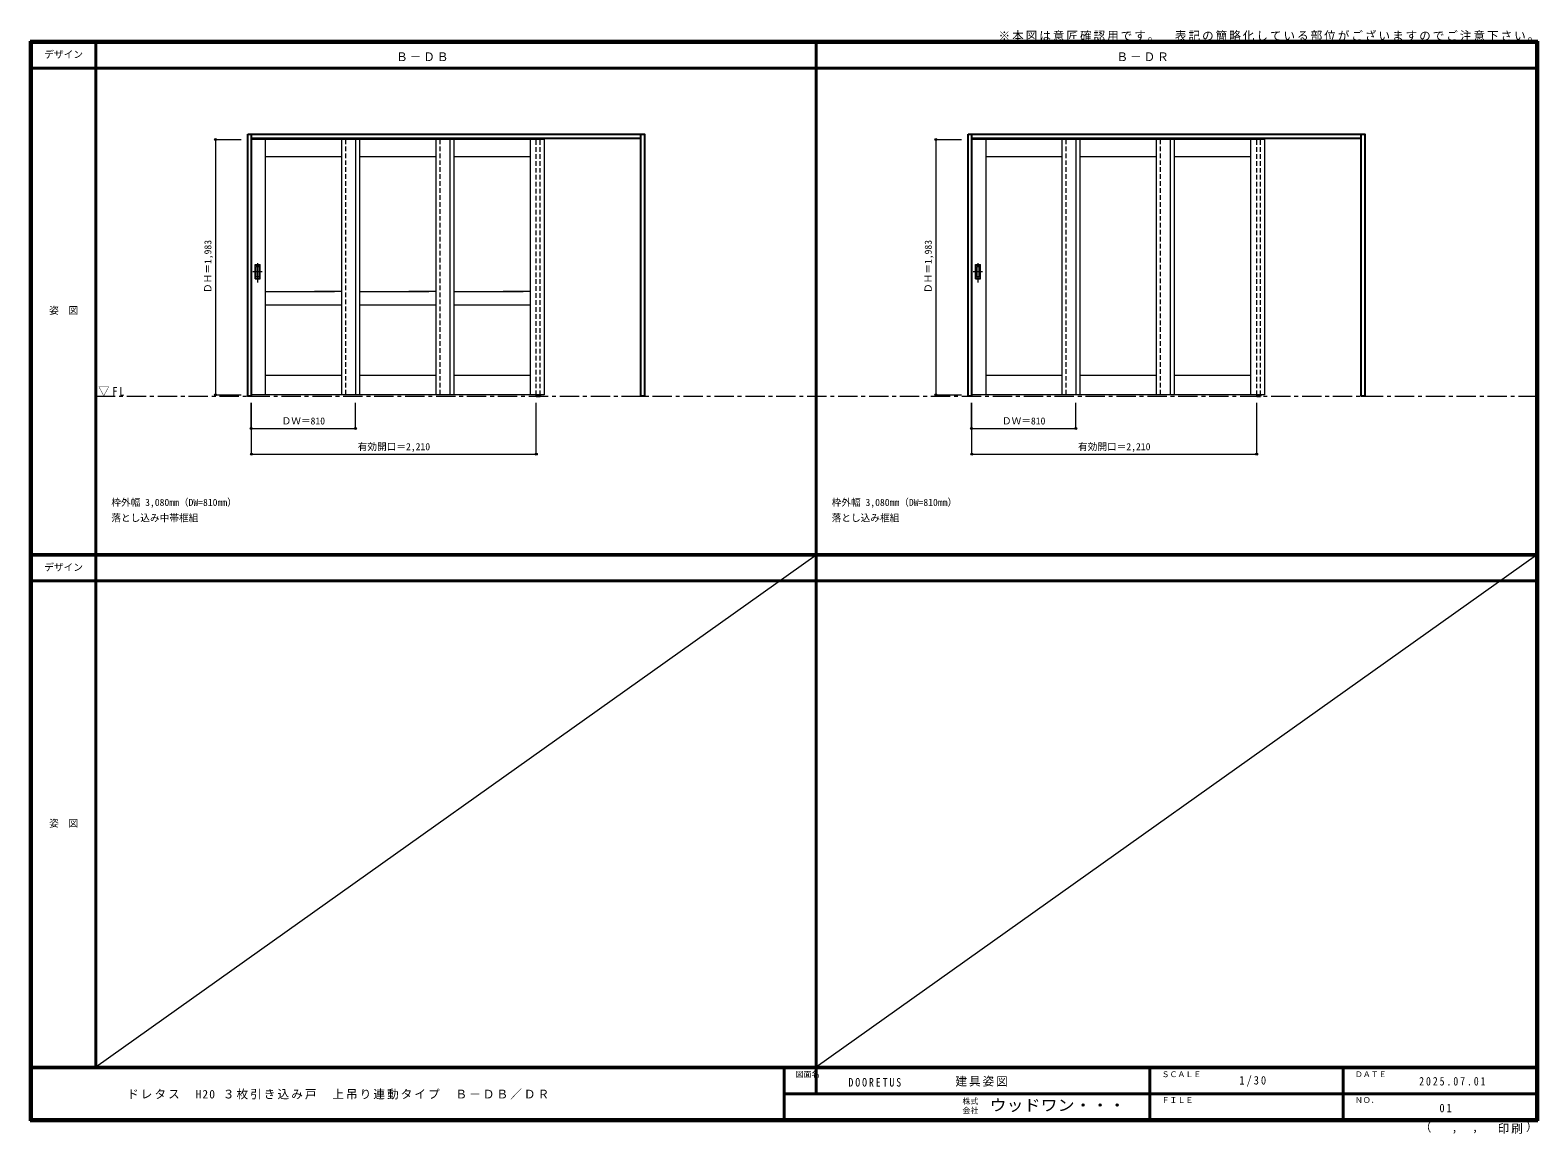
# Model space of a CAD drawing. Units: millimetres, scale not verified. Extents: x -6000 to 5700, y -4307 to 4260.
import ezdxf
from ezdxf.enums import TextEntityAlignment as Align

# ---------------------------------------------------------------- set-up
doc = ezdxf.new("R2010")
doc.units = ezdxf.units.MM
doc.header["$LTSCALE"] = 30
doc.header["$PDMODE"] = 32
doc.header["$PDSIZE"] = 15
doc.linetypes.add('CHAIN1', pattern=[8, 5, -1, 1, -1])
doc.linetypes.add('DASHED1', pattern=[1.8, 1.2, -0.6])
for name, color, linetype, lineweight in [('0-1_通り芯', 7, 'CHAIN1', 18), ('0-2_扉', 7, 'Continuous', 18), ('0-4_枠', 3, 'Continuous', 25), ('0-6_引手', 7, 'Continuous', 18), ('0-B_寸法', 4, 'Continuous', 9), ('0-F', 7, 'Continuous', 18), ('F-1_枠', 6, 'Continuous', 40)]:
    doc.layers.add(name, color=color, linetype=linetype, lineweight=lineweight)
doc.layers.add('0-A_文字', color=7, linetype='Continuous')
doc.layers.add('F-A_文字', color=7, linetype='Continuous')
doc.styles.add('ＭＳ ゴシック', font='')
doc.styles.get('ＭＳ ゴシック').set_extended_font_data('MS Gothic')

msp = doc.modelspace()

# ---------------------------------------------------------------- linework, layer by layer
at = {"layer": '0-1_通り芯'}
msp.add_line((-5490, 1418), (5690, 1418), dxfattribs=at)
at = {"layer": '0-2_扉', "color": 4, "linetype": 'DASHED1', "lineweight": 9}
for p, q in [((-4285, 3411.5), (-4282, 3411.5)), ((-4285, 1428.5), (-4285, 3411.5)), ((-3553, 3411.5), (-3553, 1428.5)), ((-3475, 3411.5), (-3475, 3407.5)), ((-2821, 3411.5), (-2821, 1428.5)), ((-2821, 3411.5), (-2821, 1428.5)), ((-2743, 3411.5), (-2743, 3407.5)), ((-2011, 3411.5), (-2011, 3407.5)), ((-2011, 3411.5), (-2011, 3407.5)), ((1305, 3411.5), (1308, 3411.5)), ((1305, 1428.5), (1305, 3411.5)), ((2037, 3411.5), (2037, 1428.5)), ((2115, 3411.5), (2115, 3407.5)), ((2769, 3411.5), (2769, 1428.5)), ((2769, 3411.5), (2769, 1428.5)), ((2847, 3411.5), (2847, 3407.5)), ((3579, 3411.5), (3579, 3407.5)), ((-4282, 1428.5), (-4285, 1428.5)), ((1308, 1428.5), (1305, 1428.5))]:
    msp.add_line(p, q, dxfattribs=at)
at = {"layer": '0-2_扉'}
for p, q in [((-3475, 3411.5), (-4282, 3411.5)), ((-4175, 3411.5), (-4175, 1428.5)), ((-3585, 3411.5), (-3585, 1428.5)), ((-2743, 3411.5), (-3550, 3411.5)), ((-3475, 3411.5), (-3475, 1428.5)), ((-3443, 3411.5), (-3443, 1428.5)), ((-2853, 3411.5), (-2853, 1428.5)), ((-2011, 3411.5), (-2818, 3411.5)), ((-2743, 3411.5), (-2743, 1428.5)), ((-2711, 3411.5), (-2711, 1428.5)), ((-2121, 3411.5), (-2121, 1428.5)), ((-2011, 3411.5), (-2011, 1428.5)), ((2115, 3411.5), (1308, 3411.5)), ((1415, 3411.5), (1415, 1428.5)), ((2005, 3411.5), (2005, 1428.5)), ((2847, 3411.5), (2040, 3411.5)), ((2115, 3411.5), (2115, 1428.5)), ((2147, 3411.5), (2147, 1428.5)), ((2737, 3411.5), (2737, 1428.5)), ((3579, 3411.5), (2772, 3411.5)), ((2847, 3411.5), (2847, 1428.5)), ((2879, 3411.5), (2879, 1428.5)), ((3469, 3411.5), (3469, 1428.5)), ((3579, 3411.5), (3579, 1428.5)), ((-3585, 3276.5), (-4175, 3276.5)), ((-2853, 3276.5), (-3443, 3276.5)), ((-2121, 3276.5), (-2711, 3276.5)), ((2005, 3276.5), (1415, 3276.5)), ((2737, 3276.5), (2147, 3276.5)), ((3469, 3276.5), (2879, 3276.5)), ((-4175, 2231.5), (-3638.5, 2231.5)), ((-3585, 2231.5), (-3792.5, 2231.5)), ((-3443, 2231.5), (-2906.5, 2231.5)), ((-2853, 2231.5), (-3060.5, 2231.5)), ((-2711, 2231.5), (-2174.5, 2231.5)), ((-2121, 2231.5), (-2328.5, 2231.5)), ((-3585, 2126.5), (-4175, 2126.5)), ((-2853, 2126.5), (-3443, 2126.5)), ((-2121, 2126.5), (-2711, 2126.5)), ((-3585, 1578.5), (-4175, 1578.5)), ((-2853, 1578.5), (-3443, 1578.5)), ((-2121, 1578.5), (-2711, 1578.5)), ((2005, 1578.5), (1415, 1578.5)), ((2737, 1578.5), (2147, 1578.5)), ((3469, 1578.5), (2879, 1578.5)), ((-3475, 1428.5), (-4282, 1428.5)), ((-2743, 1428.5), (-3550, 1428.5)), ((-2011, 1428.5), (-2818, 1428.5)), ((2115, 1428.5), (1308, 1428.5)), ((2847, 1428.5), (2040, 1428.5)), ((3579, 1428.5), (2772, 1428.5))]:
    msp.add_line(p, q, dxfattribs=at)
at = {"layer": '0-4_枠'}
for p, q in [((-4282, 1418), (-4282, 3453)), ((-4282, 3423), (-1262, 3423)), ((-1262, 1418), (-1262, 3453)), ((1308, 1418), (1308, 3453)), ((1308, 3423), (4328, 3423)), ((4328, 1418), (4328, 3453)), ((-2072, 1428.5), (-2072, 1418)), ((-2072, 1418), (-2042, 1418)), ((-2042, 1428.5), (-2042, 1418)), ((-1232, 1418), (-1262, 1418)), ((3518, 1428.5), (3518, 1418)), ((3518, 1418), (3548, 1418)), ((3548, 1428.5), (3548, 1418)), ((4358, 1418), (4328, 1418))]:
    msp.add_line(p, q, dxfattribs=at)
at = {"layer": '0-4_枠', "color": 4, "linetype": 'DASHED1', "lineweight": 9}
for p, q in [((-2072, 1426), (-2072, 3423)), ((-2042, 1426), (-2042, 3423)), ((3518, 1426), (3518, 3423)), ((3548, 1426), (3548, 3423))]:
    msp.add_line(p, q, dxfattribs=at)
at = {"layer": '0-4_枠'}
for points in [[(-4282, 1418), (-4312, 1418), (-4312, 3453)], [(-4312, 3453), (-1232, 3453), (-1232, 1418)], [(1308, 1418), (1278, 1418), (1278, 3453)], [(1278, 3453), (4358, 3453), (4358, 1418)]]:
    msp.add_lwpolyline(points, dxfattribs=at)
at = {"layer": '0-6_引手', "linetype": 'CHAIN1'}
for p, q in [((-4234, 2300.77), (-4234, 2471.62)), ((1356, 2300.77), (1356, 2471.62)), ((-4272.07, 2386), (-4199.56, 2386)), ((1317.93, 2386), (1390.43, 2386))]:
    msp.add_line(p, q, dxfattribs=at)
at = {"layer": '0-6_引手'}
for p, q in [((-4253, 2441), (-4215, 2441)), ((-4253, 2331), (-4253, 2441)), ((-4246.5, 2425), (-4221.5, 2425)), ((-4246.5, 2347), (-4246.5, 2425)), ((-4246.5, 2347), (-4221.5, 2347)), ((-4221.5, 2347), (-4221.5, 2425)), ((-4215, 2331), (-4215, 2441)), ((1337, 2441), (1375, 2441)), ((1337, 2331), (1337, 2441)), ((1343.5, 2425), (1368.5, 2425)), ((1343.5, 2347), (1343.5, 2425)), ((1343.5, 2347), (1368.5, 2347)), ((1368.5, 2347), (1368.5, 2425)), ((1375, 2331), (1375, 2441)), ((-4253, 2331), (-4215, 2331)), ((1337, 2331), (1375, 2331))]:
    msp.add_line(p, q, dxfattribs=at)
at = {"layer": '0-6_引手', "linetype": 'DASHED1'}
for p, q in [((-4218, 2335), (-4218, 2437)), ((1372, 2335), (1372, 2437)), ((-4250, 2335), (-4218, 2335)), ((1340, 2335), (1372, 2335))]:
    msp.add_line(p, q, dxfattribs=at)
for points in [[(-4250, 2335), (-4250, 2437), (-4218, 2437)], [(1340, 2335), (1340, 2437), (1372, 2437)]]:
    msp.add_lwpolyline(points, dxfattribs=at)
at = {"layer": '0-B_寸法'}
for p, q in [((-4562, 3411.5), (-4562, 1428.5)), ((-4562, 3411.5), (-4362, 3411.5)), ((1028, 3411.5), (1028, 1428.5)), ((1028, 3411.5), (1228, 3411.5)), ((-4562, 1428.5), (-4362, 1428.5)), ((1028, 1428.5), (1228, 1428.5)), ((-4285, 1168), (-4285, 1368)), ((-4282, 968), (-4282, 1368)), ((-3475, 1168), (-3475, 1368)), ((-2072, 968), (-2072, 1368)), ((1305, 1168), (1305, 1368)), ((1308, 968), (1308, 1368)), ((2115, 1168), (2115, 1368)), ((3518, 968), (3518, 1368)), ((-4285, 1168), (-3475, 1168)), ((1305, 1168), (2115, 1168)), ((-4282, 968), (-2072, 968)), ((1308, 968), (3518, 968))]:
    msp.add_line(p, q, dxfattribs=at)
at = {"layer": '0-B_寸法', "color": 7}
for p in [(-4562, 3411.5), (1028, 3411.5), (-4562, 1428.5), (1028, 1428.5), (-4285, 1168), (-3475, 1168), (1305, 1168), (2115, 1168), (-4282, 968), (-2072, 968), (1308, 968), (3518, 968)]:
    msp.add_point(p, dxfattribs=at)
at = {"layer": '0-F'}
for p, q in [((100, 184.5), (-5490, -3790)), ((5690, 184.5), (100, -3790))]:
    msp.add_line(p, q, dxfattribs=at)
at = {"layer": 'F-1_枠'}
for p, q in [((-6000, 4175), (5700, 4175)), ((-6000, 4175), (-6000, -4205)), ((-6000, 4170), (5700, 4170)), ((-6000, 4165), (5700, 4165)), ((-5995, 4175), (-5995, -4205)), ((-5990, 4175), (-5990, -4205)), ((-5490, 4175), (-5490, -3790)), ((100, -3997.5), (100, 4175)), ((5690, 4175), (5690, -4205)), ((5695, 4175), (5695, -4205)), ((5700, 4175), (5700, -4205)), ((-6000, 3965), (5700, 3965)), ((-6000, 190.5), (5700, 190.5)), ((-6000, 187.5), (5700, 187.5)), ((-6000, 184.5), (5700, 184.5)), ((-6000, -15.5), (5700, -15.5)), ((5700, -3790), (-6000, -3790)), ((5700, -3795), (-6000, -3795)), ((-150, -3795), (-150, -4195)), ((2690, -3795), (2690, -4195)), ((4190, -3795), (4190, -4195)), ((-150, -3995), (5690, -3995.01)), ((5700, -4195), (-6000, -4195)), ((5700, -4200), (-6000, -4200)), ((5700, -4205), (-6000, -4205))]:
    msp.add_line(p, q, dxfattribs=at)

# ---------------------------------------------------------------- texts
at = {"layer": '0-A_文字', "style": 'ＭＳ ゴシック'}
for s, p in [('枠外幅 3,080mm（DW=810mm）', (-5370, 550.5)), ('枠外幅 3,080mm（DW=810mm）', (220, 550.5)), ('落とし込み中帯框組', (-5370, 430.5)), ('落とし込み框組', (220, 430.5))]:
    msp.add_text(s, height=54.99, dxfattribs=at).set_placement(p, align=Align.BOTTOM_LEFT)
at = {"layer": '0-A_文字', "char_height": 65.98, "attachment_point": 7, "style": 'ＭＳ ゴシック'}
for s, insert in [('\\T1.17;※本図は意匠確認用です。\u3000表記の簡略化している部位がございますのでご注意下さい。', (1515, 4175)), ('\\T1.17;Ｂ－ＤＢ', (-3160, 4020)), ('\\T1.17;Ｂ－ＤＲ', (2430, 4020)), ('\\T1.26;\\W0.95;▽FL', (-5471.25, 1418))]:
    msp.add_mtext(s, dxfattribs=dict(at, insert=insert))
at = {"layer": '0-B_寸法', "color": 7, "style": 'ＭＳ ゴシック'}
for p in [(-4577, 2219.75), (1013, 2219.75)]:
    msp.add_text('ＤＨ＝1,983', height=54.99, rotation=90, dxfattribs=at).set_placement(p, align=Align.BOTTOM_LEFT)
for s, p in [('ＤＷ＝810', (-4048.75, 1183)), ('ＤＷ＝810', (1541.25, 1183)), ('有効開口＝2,210', (-3458.25, 983)), ('有効開口＝2,210', (2131.75, 983))]:
    msp.add_text(s, height=54.99, dxfattribs=at).set_placement(p, align=Align.BOTTOM_LEFT)
at = {"layer": 'F-A_文字', "style": 'ＭＳ ゴシック'}
for s, height, p in [('デザイン', 54.99, (-5890, 4027.5)), ('姿\u3000図', 54.99, (-5852.5, 2040.25)), ('デザイン', 54.99, (-5890, 47)), ('姿\u3000図', 54.99, (-5852.5, -1940.25)), ('図面名', 43.99, (-60, -3880)), ('ＳＣＡＬＥ', 43.99, (2780, -3880)), ('ＤＡＴＥ', 43.99, (4280, -3880)), ('株式', 43.99, (1235, -4089)), ('ＦＩＬＥ', 43.99, (2780, -4080)), ('ＮＯ．', 43.99, (4280, -4080)), ('会社', 43.99, (1235, -4161)), ('（', 65.98, (4784.03, -4308.31)), ('）', 65.98, (5608.4, -4304.13)), (',', 65.98, (5031.28, -4308.31)), (',', 65.98, (5190.2, -4305.53))]:
    msp.add_text(s, height=height, dxfattribs=at).set_placement(p, align=Align.BOTTOM_LEFT)
at = {"layer": 'F-A_文字', "style": 'ＭＳ ゴシック', "width": 1.1}
msp.add_text('ウッドワン・・・', height=87.98, dxfattribs=at).set_placement((1445, -4155), align=Align.BOTTOM_LEFT)
at = {"layer": 'F-A_文字', "char_height": 65.98, "attachment_point": 7, "style": 'ＭＳ ゴシック'}
for s, insert in [('\\T1.17;建具姿図', (1180.42, -3940)), ('\\T1.38;\\W0.9;1/30', (3383.75, -3940)), ('\\T1.18;ドレタス\u3000H20\\~３枚引き込み戸\u3000上吊り連動タイプ\u3000Ｂ－ＤＢ／ＤＲ', (-5247.55, -4040)), ('\\T1.39;\\W0.85;DOORETUS', (350, -3940.79)), ('\\T1.39;\\W0.85;2025.07.01', (4778.75, -3932.5)), ('\\T1.36;\\W0.9;01', (4936.25, -4140)), ('\\T1.17;印刷', (5388.15, -4306.92))]:
    msp.add_mtext(s, dxfattribs=dict(at, insert=insert))

doc.saveas('drawing.dxf')
